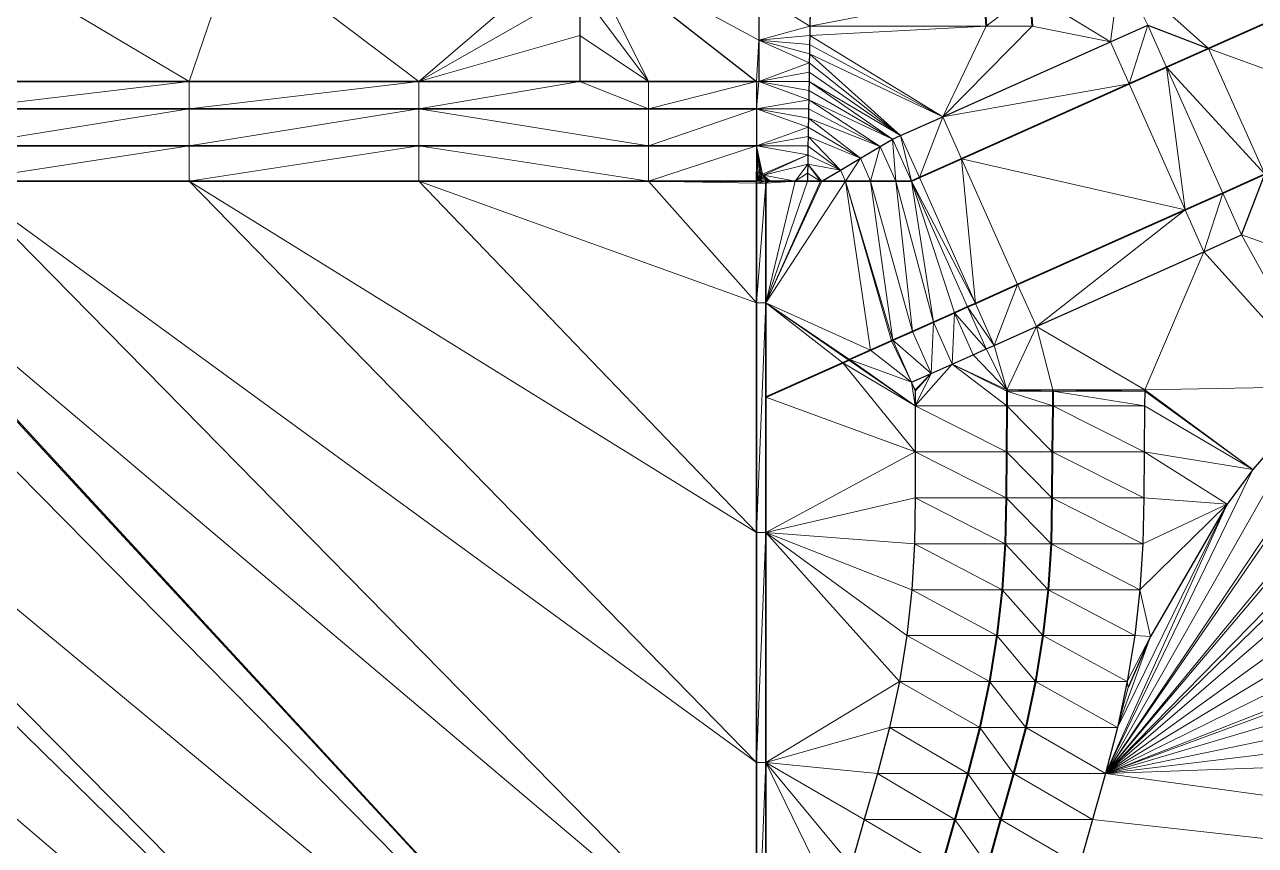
# Model space of a CAD drawing. Header units: metres. Extents: x 246428 to 246884, y 7418966 to 7419490.
# Drawn here: x 246748.03 to 246774.83, y 7419313.6 to 7419331.46 of the extents above; entities that cross this region are included whole.
import ezdxf

# ---------------------------------------------------------------- set-up
doc = ezdxf.new("R2010")
doc.units = ezdxf.units.M
doc.linetypes.add('blank name', pattern=[0])
doc.linetypes.add('HIDDEN', pattern=[9.525, 6.35, -3.175])
doc.layers.add('_12D_UNMAPPED', color=7, linetype='Continuous')
for name, color, linetype, lineweight in [('BATTER', 250, 'HIDDEN', 25), ('DRAINAGE_SWALE', 7, 'CHANNEL_DASHDOT_X4', 40), ('GRADELINES', 250, 'HIDDEN', 25), ('MISC_PATHS', 7, 'Continuous', 35)]:
    doc.layers.add(name, color=color, linetype=linetype, lineweight=lineweight)
for name, color, linetype, lineweight, true_color in [('KERB_BACK', 7, 'Continuous', 35, 0x5fd2ff), ('KERB_LINE', 7, 'Continuous', 18, 0xb9b9b9), ('KERB_TOP', 7, 'Continuous', 18, 0xb9b9b9)]:
    doc.layers.add(name, color=color, linetype=linetype, lineweight=lineweight, true_color=true_color)
doc.styles.get("Standard").update_dxf_attribs({"font": 'romans.shx', "width": 0.65})
doc.linetypes.add('CHANNEL_DASHDOT_X4', pattern='A,6,-1,1,-1,0.004,[">",Standard,S=4,R=0,X=0,Y=-1.7144],0.004,1,-1,6,-1,1,-1', length=20.008)

msp = doc.modelspace()

# ---------------------------------------------------------------- linework, layer by layer
at = {"layer": '_12D_UNMAPPED', "color": 3, "linetype": 'blank name', "lineweight": 0}
for points in [[(246751.617, 7419330.224, 35.64), (246746.617, 7419330.224, 35.64), (246746.557, 7419333.224, 35.67)], [(246752.637, 7419333.224, 35.67), (246751.617, 7419330.224, 35.64), (246746.557, 7419333.224, 35.67)], [(246751.617, 7419330.224, 35.64), (246752.637, 7419333.224, 35.67), (246756.617, 7419330.224, 35.64)], [(246756.617, 7419330.224, 35.64), (246752.637, 7419333.224, 35.67), (246760.122, 7419333.224, 35.67)], [(246756.617, 7419330.224, 35.64), (246760.122, 7419333.224, 35.67), (246760.122, 7419332.224, 35.66)], [(246761.617, 7419330.224, 35.64), (246760.122, 7419332.224, 35.66), (246760.122, 7419333.224, 35.67)], [(246764.017, 7419331.119, 35.626), (246760.122, 7419333.224, 35.67), (246764.017, 7419332.119, 35.61)], [(246763.965, 7419330.224, 35.64), (246761.617, 7419330.224, 35.64), (246760.122, 7419333.224, 35.67)], [(246763.965, 7419330.224, 35.64), (246760.122, 7419333.224, 35.67), (246764.017, 7419331.119, 35.626)], [(246771.669, 7419331.083, 35.316), (246769.917, 7419332.162, 34.655), (246771.885, 7419332.662, 35.165)], [(246772.486, 7419331.448, 35.325), (246771.669, 7419331.083, 35.316), (246771.885, 7419332.662, 35.165)], [(246772.486, 7419331.448, 35.325), (246772.486, 7419331.448, 35.325), (246771.885, 7419332.662, 35.165)], [(246776.643, 7419332.207, 35.374), (246773.807, 7419330.942, 35.344), (246771.885, 7419332.662, 35.165)], [(246773.807, 7419330.942, 35.344), (246772.486, 7419331.448, 35.325), (246771.885, 7419332.662, 35.165)], [(246756.617, 7419330.224, 35.64), (246760.122, 7419332.224, 35.66), (246760.122, 7419331.224, 35.65)], [(246760.122, 7419332.224, 35.66), (246761.617, 7419330.224, 35.64), (246760.122, 7419331.224, 35.65)], [(246765.14, 7419332.162, 35.579), (246765.128, 7419331.425, 35.579), (246764.017, 7419332.119, 35.61)], [(246764.017, 7419332.119, 35.61), (246765.128, 7419331.425, 35.579), (246764.017, 7419331.119, 35.626)], [(246765.128, 7419331.425, 35.579), (246765.14, 7419332.162, 35.579), (246768.917, 7419332.162, 34.635)], [(246765.128, 7419331.425, 35.579), (246768.917, 7419332.162, 34.635), (246768.964, 7419331.425, 34.62)], [(246768.964, 7419331.425, 34.62), (246768.917, 7419332.162, 34.635), (246769.917, 7419332.162, 34.655)], [(246768.964, 7419331.425, 34.62), (246769.917, 7419332.162, 34.655), (246769.964, 7419331.425, 34.64)], [(246769.917, 7419332.162, 34.655), (246771.669, 7419331.083, 35.316), (246769.964, 7419331.425, 34.64)], [(246777.865, 7419329.468, 35.404), (246773.807, 7419330.942, 35.344), (246776.643, 7419332.207, 35.374)], [(246776.643, 7419332.207, 35.374), (246773.807, 7419330.942, 35.344), (246773.807, 7419330.942, 35.344)], [(246756.617, 7419330.224, 35.64), (246760.122, 7419331.224, 35.65), (246760.122, 7419330.224, 35.64)], [(246760.122, 7419331.224, 35.65), (246761.617, 7419330.224, 35.64), (246760.122, 7419330.224, 35.64)], [(246764.017, 7419331.119, 35.626), (246765.128, 7419331.425, 35.579), (246765.125, 7419331.225, 35.552)], [(246764.017, 7419331.119, 35.626), (246765.125, 7419331.225, 35.552), (246765.122, 7419331.025, 35.525)], [(246765.125, 7419331.225, 35.552), (246768.02, 7419329.455, 35.278), (246765.122, 7419331.025, 35.525)], [(246768.964, 7419331.425, 34.62), (246768.02, 7419329.455, 35.278), (246765.125, 7419331.225, 35.552)], [(246765.128, 7419331.425, 35.579), (246768.964, 7419331.425, 34.62), (246765.125, 7419331.225, 35.552)], [(246768.02, 7419329.455, 35.278), (246768.964, 7419331.425, 34.62), (246769.964, 7419331.425, 34.64)], [(246771.669, 7419331.083, 35.316), (246768.02, 7419329.455, 35.278), (246769.964, 7419331.425, 34.64)], [(246772.077, 7419330.17, 35.326), (246771.669, 7419331.083, 35.316), (246772.486, 7419331.448, 35.325)], [(246772.894, 7419330.534, 35.335), (246772.077, 7419330.17, 35.326), (246772.486, 7419331.448, 35.325)], [(246772.894, 7419330.534, 35.335), (246772.486, 7419331.448, 35.325), (246772.486, 7419331.448, 35.325)], [(246772.894, 7419330.534, 35.335), (246772.894, 7419330.534, 35.335), (246772.486, 7419331.448, 35.325)], [(246772.894, 7419330.534, 35.335), (246772.486, 7419331.448, 35.325), (246773.807, 7419330.942, 35.344)], [(246763.965, 7419330.224, 35.64), (246764.017, 7419331.119, 35.626), (246764.017, 7419330.224, 35.64)], [(246764.017, 7419331.119, 35.626), (246765.122, 7419331.025, 35.525), (246765.119, 7419330.825, 35.498)], [(246764.017, 7419331.119, 35.626), (246765.119, 7419330.825, 35.498), (246765.115, 7419330.625, 35.471)], [(246764.017, 7419330.224, 35.64), (246764.017, 7419331.119, 35.626), (246765.115, 7419330.625, 35.471)], [(246765.122, 7419331.025, 35.525), (246768.02, 7419329.455, 35.278), (246765.119, 7419330.825, 35.498)], [(246771.669, 7419331.083, 35.316), (246772.077, 7419330.17, 35.326), (246768.02, 7419329.455, 35.278)], [(246765.119, 7419330.825, 35.498), (246767.103, 7419329.045, 35.23), (246765.115, 7419330.625, 35.471)], [(246768.02, 7419329.455, 35.278), (246767.103, 7419329.045, 35.23), (246765.119, 7419330.825, 35.498)], [(246775.03, 7419328.202, 35.374), (246772.894, 7419330.534, 35.335), (246773.807, 7419330.942, 35.344)], [(246773.807, 7419330.942, 35.344), (246772.894, 7419330.534, 35.335), (246773.807, 7419330.942, 35.344)], [(246775.03, 7419328.202, 35.374), (246773.807, 7419330.942, 35.344), (246773.807, 7419330.942, 35.344)], [(246775.03, 7419328.202, 35.374), (246775.03, 7419328.202, 35.374), (246773.807, 7419330.942, 35.344)], [(246777.865, 7419329.468, 35.404), (246775.03, 7419328.202, 35.374), (246773.807, 7419330.942, 35.344)], [(246773.807, 7419330.942, 35.344), (246773.807, 7419330.942, 35.344), (246773.807, 7419330.942, 35.344)], [(246764.017, 7419330.224, 35.64), (246765.115, 7419330.625, 35.471), (246765.112, 7419330.425, 35.444)], [(246764.017, 7419330.224, 35.64), (246765.112, 7419330.425, 35.444), (246765.109, 7419330.225, 35.417)], [(246765.112, 7419330.425, 35.444), (246767.103, 7419329.045, 35.23), (246765.109, 7419330.225, 35.417)], [(246765.115, 7419330.625, 35.471), (246767.103, 7419329.045, 35.23), (246765.112, 7419330.425, 35.444)], [(246773.299, 7419327.43, 35.356), (246772.077, 7419330.17, 35.326), (246772.894, 7419330.534, 35.335)], [(246774.116, 7419327.795, 35.365), (246774.116, 7419327.795, 35.365), (246772.894, 7419330.534, 35.335)], [(246774.116, 7419327.795, 35.365), (246772.894, 7419330.534, 35.335), (246772.894, 7419330.534, 35.335)], [(246774.116, 7419327.795, 35.365), (246773.299, 7419327.43, 35.356), (246772.894, 7419330.534, 35.335)], [(246775.03, 7419328.202, 35.374), (246774.116, 7419327.795, 35.365), (246772.894, 7419330.534, 35.335)], [(246751.617, 7419329.63, 35.637), (246746.617, 7419329.63, 35.637), (246751.617, 7419330.224, 35.64)], [(246746.617, 7419329.63, 35.637), (246746.617, 7419330.224, 35.64), (246751.617, 7419330.224, 35.64)], [(246751.617, 7419329.63, 35.637), (246751.617, 7419330.224, 35.64), (246756.617, 7419330.224, 35.64)], [(246756.617, 7419329.63, 35.637), (246751.617, 7419329.63, 35.637), (246756.617, 7419330.224, 35.64)], [(246756.617, 7419329.63, 35.637), (246756.617, 7419330.224, 35.64), (246760.122, 7419330.224, 35.64)], [(246761.617, 7419329.63, 35.637), (246756.617, 7419329.63, 35.637), (246760.122, 7419330.224, 35.64)], [(246761.617, 7419330.224, 35.64), (246761.617, 7419329.63, 35.637), (246760.122, 7419330.224, 35.64)], [(246763.965, 7419329.63, 35.637), (246761.617, 7419329.63, 35.637), (246763.965, 7419330.224, 35.64)], [(246761.617, 7419329.63, 35.637), (246761.617, 7419330.224, 35.64), (246763.965, 7419330.224, 35.64)], [(246763.965, 7419329.63, 35.637), (246763.965, 7419330.224, 35.64), (246764.017, 7419330.224, 35.64)], [(246763.965, 7419329.63, 35.637), (246764.017, 7419330.224, 35.64), (246765.102, 7419329.825, 35.363)], [(246764.017, 7419330.224, 35.64), (246765.109, 7419330.225, 35.417), (246765.106, 7419330.025, 35.39)], [(246764.017, 7419330.224, 35.64), (246765.106, 7419330.025, 35.39), (246765.102, 7419329.825, 35.363)], [(246765.109, 7419330.225, 35.417), (246766.93, 7419328.968, 35.221), (246765.106, 7419330.025, 35.39)], [(246767.103, 7419329.045, 35.23), (246766.93, 7419328.968, 35.221), (246765.109, 7419330.225, 35.417)], [(246772.077, 7419330.17, 35.326), (246768.428, 7419328.541, 35.288), (246768.02, 7419329.455, 35.278)], [(246773.299, 7419327.43, 35.356), (246768.428, 7419328.541, 35.288), (246772.077, 7419330.17, 35.326)], [(246765.106, 7419330.025, 35.39), (246766.93, 7419328.968, 35.221), (246765.102, 7419329.825, 35.363)], [(246766.93, 7419328.968, 35.221), (246766.93, 7419328.968, 35.221), (246765.106, 7419330.025, 35.39)], [(246751.617, 7419328.82, 34.987), (246746.617, 7419328.82, 34.955), (246751.617, 7419329.63, 35.637)], [(246746.617, 7419328.82, 34.955), (246746.617, 7419329.63, 35.637), (246751.617, 7419329.63, 35.637)], [(246751.617, 7419328.82, 34.987), (246751.617, 7419329.63, 35.637), (246756.617, 7419329.63, 35.637)], [(246756.617, 7419328.82, 35.019), (246751.617, 7419328.82, 34.987), (246756.617, 7419329.63, 35.637)], [(246761.617, 7419328.82, 35.051), (246756.617, 7419328.82, 35.019), (246756.617, 7419329.63, 35.637)], [(246761.617, 7419329.63, 35.637), (246761.617, 7419328.82, 35.051), (246756.617, 7419329.63, 35.637)], [(246763.965, 7419328.82, 35.065), (246761.617, 7419328.82, 35.051), (246763.965, 7419329.63, 35.637)], [(246761.617, 7419328.82, 35.051), (246761.617, 7419329.63, 35.637), (246763.965, 7419329.63, 35.637)], [(246763.965, 7419329.63, 35.637), (246765.102, 7419329.825, 35.363), (246765.099, 7419329.625, 35.336)], [(246763.965, 7419329.63, 35.637), (246765.099, 7419329.625, 35.336), (246765.096, 7419329.425, 35.309)], [(246763.965, 7419329.63, 35.637), (246765.096, 7419329.425, 35.309), (246765.093, 7419329.225, 35.282)], [(246763.965, 7419328.82, 35.065), (246763.965, 7419329.63, 35.637), (246765.093, 7419329.225, 35.282)], [(246765.099, 7419329.625, 35.336), (246766.661, 7419328.809, 35.207), (246765.096, 7419329.425, 35.309)], [(246765.102, 7419329.825, 35.363), (246766.661, 7419328.809, 35.207), (246765.099, 7419329.625, 35.336)], [(246766.93, 7419328.968, 35.221), (246766.661, 7419328.809, 35.207), (246765.102, 7419329.825, 35.363)], [(246765.096, 7419329.425, 35.309), (246766.228, 7419328.552, 35.184), (246765.093, 7419329.225, 35.282)], [(246766.661, 7419328.809, 35.207), (246766.228, 7419328.552, 35.184), (246765.096, 7419329.425, 35.309)], [(246767.511, 7419328.132, 35.24), (246767.103, 7419329.045, 35.23), (246768.02, 7419329.455, 35.278)], [(246768.428, 7419328.541, 35.288), (246767.511, 7419328.132, 35.24), (246768.02, 7419329.455, 35.278)], [(246794.707, 7419329.081, 35.585), (246771.563, 7419315.162, 34.978), (246791.405, 7419329.506, 35.517)], [(246791.405, 7419329.506, 35.517), (246771.563, 7419315.162, 34.978), (246788.078, 7419329.375, 35.449)], [(246788.078, 7419329.375, 35.449), (246771.563, 7419315.162, 34.978), (246785.727, 7419328.939, 35.4)], [(246763.965, 7419328.82, 35.065), (246765.093, 7419329.225, 35.282), (246765.09, 7419329.025, 35.255)], [(246765.093, 7419329.225, 35.282), (246766.228, 7419328.552, 35.184), (246765.09, 7419329.025, 35.255)], [(246797.892, 7419328.111, 35.653), (246771.563, 7419315.162, 34.978), (246794.707, 7419329.081, 35.585)], [(246751.617, 7419328.055, 34.978), (246746.617, 7419328.055, 34.943), (246751.617, 7419328.82, 34.987)], [(246746.617, 7419328.055, 34.943), (246746.617, 7419328.82, 34.955), (246751.617, 7419328.82, 34.987)], [(246756.617, 7419328.055, 35.013), (246751.617, 7419328.055, 34.978), (246756.617, 7419328.82, 35.019)], [(246751.617, 7419328.055, 34.978), (246751.617, 7419328.82, 34.987), (246756.617, 7419328.82, 35.019)], [(246761.617, 7419328.055, 35.049), (246756.617, 7419328.055, 35.013), (246756.617, 7419328.82, 35.019)], [(246761.617, 7419328.82, 35.051), (246761.617, 7419328.055, 35.049), (246756.617, 7419328.82, 35.019)], [(246763.965, 7419328.055, 35.065), (246761.617, 7419328.055, 35.049), (246763.965, 7419328.82, 35.065)], [(246763.965, 7419328.82, 35.065), (246761.617, 7419328.055, 35.049), (246761.617, 7419328.82, 35.051)], [(246763.965, 7419328.82, 35.065), (246765.09, 7419329.025, 35.255), (246765.086, 7419328.825, 35.228)], [(246763.965, 7419328.82, 35.065), (246765.086, 7419328.825, 35.228), (246765.083, 7419328.625, 35.201)], [(246764.035, 7419328.243, 35.065), (246764.002, 7419328.252, 35.065), (246763.965, 7419328.82, 35.065)], [(246764.095, 7419328.208, 35.065), (246763.965, 7419328.82, 35.065), (246765.083, 7419328.625, 35.201)], [(246764.095, 7419328.208, 35.065), (246764.067, 7419328.228, 35.065), (246763.965, 7419328.82, 35.065)], [(246764.067, 7419328.228, 35.065), (246764.035, 7419328.243, 35.065), (246763.965, 7419328.82, 35.065)], [(246764.002, 7419328.252, 35.065), (246763.967, 7419328.255, 35.065), (246763.965, 7419328.82, 35.065)], [(246763.967, 7419328.255, 35.065), (246763.965, 7419328.055, 35.065), (246763.965, 7419328.82, 35.065)], [(246765.086, 7419328.825, 35.228), (246765.796, 7419328.295, 35.161), (246765.083, 7419328.625, 35.201)], [(246765.09, 7419329.025, 35.255), (246765.796, 7419328.295, 35.161), (246765.086, 7419328.825, 35.228)], [(246766.228, 7419328.552, 35.184), (246765.796, 7419328.295, 35.161), (246765.09, 7419329.025, 35.255)], [(246766.45, 7419328.054, 35.189), (246766.228, 7419328.552, 35.184), (246766.661, 7419328.809, 35.207)], [(246766.998, 7419328.055, 35.215), (246766.45, 7419328.054, 35.189), (246766.661, 7419328.809, 35.207)], [(246766.998, 7419328.055, 35.215), (246766.661, 7419328.809, 35.207), (246766.93, 7419328.968, 35.221)], [(246767.338, 7419328.055, 35.231), (246766.93, 7419328.968, 35.221), (246767.103, 7419329.045, 35.23)], [(246767.338, 7419328.055, 35.231), (246766.93, 7419328.968, 35.221), (246766.93, 7419328.968, 35.221)], [(246767.338, 7419328.055, 35.231), (246766.998, 7419328.055, 35.215), (246766.93, 7419328.968, 35.221)], [(246767.511, 7419328.132, 35.24), (246767.338, 7419328.055, 35.231), (246767.103, 7419329.045, 35.23)], [(246785.727, 7419328.939, 35.4), (246771.563, 7419315.162, 34.978), (246784.82, 7419328.69, 35.375)], [(246764.12, 7419328.184, 35.065), (246764.095, 7419328.208, 35.065), (246765.083, 7419328.625, 35.201)], [(246764.12, 7419328.184, 35.065), (246765.083, 7419328.625, 35.201), (246765.08, 7419328.425, 35.174)], [(246765.083, 7419328.625, 35.201), (246765.796, 7419328.295, 35.161), (246765.08, 7419328.425, 35.174)], [(246765.903, 7419328.054, 35.163), (246765.796, 7419328.295, 35.161), (246766.228, 7419328.552, 35.184)], [(246766.45, 7419328.054, 35.189), (246765.903, 7419328.054, 35.163), (246766.228, 7419328.552, 35.184)], [(246768.733, 7419325.393, 35.27), (246767.511, 7419328.132, 35.24), (246768.428, 7419328.541, 35.288)], [(246769.65, 7419325.802, 35.318), (246768.733, 7419325.393, 35.27), (246768.428, 7419328.541, 35.288)], [(246773.299, 7419327.43, 35.356), (246769.65, 7419325.802, 35.318), (246768.428, 7419328.541, 35.288)], [(246771.563, 7419315.162, 34.978), (246782.182, 7419327.692, 35.3), (246784.82, 7419328.69, 35.375)], [(246764.809, 7419328.053, 35.111), (246764.12, 7419328.184, 35.065), (246765.08, 7419328.425, 35.174)], [(246764.809, 7419328.053, 35.111), (246765.08, 7419328.425, 35.174), (246765.077, 7419328.225, 35.147)], [(246765.08, 7419328.425, 35.174), (246765.356, 7419328.053, 35.137), (246765.077, 7419328.225, 35.147)], [(246765.796, 7419328.295, 35.161), (246765.389, 7419328.053, 35.139), (246765.08, 7419328.425, 35.174)], [(246765.389, 7419328.053, 35.139), (246765.389, 7419328.053, 35.139), (246765.08, 7419328.425, 35.174)], [(246765.389, 7419328.053, 35.139), (246765.356, 7419328.053, 35.137), (246765.08, 7419328.425, 35.174)], [(246765.903, 7419328.054, 35.163), (246765.389, 7419328.053, 35.139), (246765.796, 7419328.295, 35.161)], [(246763.967, 7419285.405, 34.764), (246721.802, 7419242.57, 34.163), (246721.617, 7419328.055, 34.766)], [(246725.356, 7419328.055, 34.792), (246763.967, 7419285.405, 34.764), (246721.617, 7419328.055, 34.766)], [(246725.356, 7419328.055, 34.792), (246763.967, 7419290.405, 34.799), (246763.967, 7419285.405, 34.764)], [(246763.967, 7419290.405, 34.799), (246725.356, 7419328.055, 34.792), (246726.617, 7419328.055, 34.801)], [(246763.967, 7419295.405, 34.835), (246763.967, 7419290.405, 34.799), (246726.617, 7419328.055, 34.801)], [(246763.967, 7419295.405, 34.835), (246726.617, 7419328.055, 34.801), (246731.394, 7419328.055, 34.835)], [(246731.617, 7419328.055, 34.837), (246763.967, 7419295.405, 34.835), (246731.394, 7419328.055, 34.835)], [(246763.967, 7419300.405, 34.87), (246763.967, 7419295.405, 34.835), (246731.617, 7419328.055, 34.837)], [(246763.967, 7419300.405, 34.87), (246731.617, 7419328.055, 34.837), (246735.737, 7419328.055, 34.866)], [(246763.967, 7419300.405, 34.87), (246735.737, 7419328.055, 34.866), (246736.617, 7419328.055, 34.872)], [(246735.737, 7419328.055, 34.866), (246763.967, 7419300.405, 34.87), (246735.737, 7419328.055, 34.866)], [(246763.967, 7419305.405, 34.905), (246763.967, 7419300.405, 34.87), (246736.617, 7419328.055, 34.872)], [(246741.617, 7419328.055, 34.907), (246763.967, 7419305.405, 34.905), (246736.617, 7419328.055, 34.872)], [(246763.967, 7419305.405, 34.905), (246741.617, 7419328.055, 34.907), (246743.025, 7419328.055, 34.917)], [(246763.967, 7419305.405, 34.905), (246743.025, 7419328.055, 34.917), (246743.025, 7419328.055, 34.917)], [(246763.967, 7419305.405, 34.905), (246743.025, 7419328.055, 34.917), (246743.075, 7419328.055, 34.918)], [(246763.967, 7419305.405, 34.905), (246743.075, 7419328.055, 34.918), (246743.075, 7419328.055, 34.918)], [(246763.967, 7419310.405, 34.941), (246763.967, 7419305.405, 34.905), (246743.075, 7419328.055, 34.918)], [(246763.967, 7419310.405, 34.941), (246743.075, 7419328.055, 34.918), (246746.617, 7419328.055, 34.943)], [(246763.967, 7419315.405, 34.976), (246763.967, 7419310.405, 34.941), (246746.617, 7419328.055, 34.943)], [(246763.967, 7419315.405, 34.976), (246746.617, 7419328.055, 34.943), (246751.617, 7419328.055, 34.978)], [(246756.617, 7419328.055, 35.013), (246763.967, 7419320.405, 35.011), (246751.617, 7419328.055, 34.978)], [(246763.967, 7419320.405, 35.011), (246763.967, 7419315.405, 34.976), (246751.617, 7419328.055, 34.978)], [(246763.967, 7419320.405, 35.011), (246756.617, 7419328.055, 35.013), (246763.967, 7419325.405, 35.047)], [(246763.967, 7419325.405, 35.047), (246756.617, 7419328.055, 35.013), (246761.617, 7419328.055, 35.049)], [(246763.967, 7419325.405, 35.047), (246761.617, 7419328.055, 35.049), (246763.967, 7419328.006, 35.065)], [(246761.617, 7419328.055, 35.049), (246763.965, 7419328.055, 35.065), (246763.967, 7419328.006, 35.065)], [(246763.965, 7419328.055, 35.065), (246763.965, 7419328.055, 35.065), (246763.967, 7419328.255, 35.065)], [(246763.967, 7419328.055, 35.065), (246763.965, 7419328.055, 35.065), (246763.967, 7419328.255, 35.065)], [(246763.965, 7419328.055, 35.065), (246763.965, 7419328.055, 35.065), (246763.967, 7419328.006, 35.065)], [(246763.965, 7419328.055, 35.065), (246763.967, 7419328.055, 35.065), (246763.967, 7419328.006, 35.065)], [(246763.965, 7419328.055, 35.065), (246763.967, 7419328.006, 35.065), (246763.967, 7419328.006, 35.065)], [(246763.967, 7419328.055, 35.065), (246763.967, 7419328.055, 35.065), (246763.967, 7419328.255, 35.065)], [(246763.967, 7419328.055, 35.065), (246763.967, 7419328.055, 35.065), (246763.967, 7419328.255, 35.065)], [(246763.967, 7419328.055, 35.065), (246763.967, 7419328.255, 35.065), (246764.002, 7419328.252, 35.065)], [(246763.967, 7419328.055, 35.065), (246764.002, 7419328.252, 35.065), (246764.035, 7419328.243, 35.065)], [(246763.967, 7419328.055, 35.065), (246764.035, 7419328.243, 35.065), (246764.067, 7419328.228, 35.065)], [(246763.967, 7419328.055, 35.065), (246764.067, 7419328.228, 35.065), (246764.095, 7419328.208, 35.065)], [(246763.967, 7419328.055, 35.065), (246764.095, 7419328.208, 35.065), (246764.12, 7419328.184, 35.065)], [(246763.967, 7419328.055, 35.065), (246764.12, 7419328.184, 35.065), (246764.14, 7419328.155, 35.065)], [(246763.967, 7419328.055, 35.065), (246764.14, 7419328.155, 35.065), (246764.155, 7419328.123, 35.065)], [(246763.967, 7419328.055, 35.065), (246764.155, 7419328.123, 35.065), (246764.164, 7419328.09, 35.065)], [(246763.967, 7419328.055, 35.065), (246764.164, 7419328.09, 35.065), (246764.167, 7419328.055, 35.065)], [(246763.967, 7419328.055, 35.065), (246763.967, 7419328.055, 35.065), (246763.967, 7419328.006, 35.065)], [(246763.967, 7419328.055, 35.065), (246763.967, 7419328.055, 35.065), (246763.967, 7419328.006, 35.065)], [(246763.967, 7419328.006, 35.065), (246763.967, 7419328.055, 35.065), (246764.167, 7419328.055, 35.065)], [(246763.967, 7419328.006, 35.065), (246764.167, 7419328.055, 35.065), (246764.167, 7419328.006, 35.065)], [(246763.967, 7419328.006, 35.065), (246764.167, 7419328.006, 35.065), (246764.167, 7419328.006, 35.065)], [(246764.167, 7419325.405, 35.047), (246763.967, 7419325.405, 35.047), (246764.167, 7419328.006, 35.065)], [(246763.967, 7419328.006, 35.065), (246763.967, 7419328.006, 35.065), (246764.167, 7419328.006, 35.065)], [(246763.967, 7419325.405, 35.047), (246763.967, 7419328.006, 35.065), (246764.167, 7419328.006, 35.065)], [(246764.14, 7419328.155, 35.065), (246764.12, 7419328.184, 35.065), (246764.261, 7419328.052, 35.085)], [(246764.261, 7419328.052, 35.085), (246764.12, 7419328.184, 35.065), (246764.809, 7419328.053, 35.111)], [(246764.155, 7419328.123, 35.065), (246764.14, 7419328.155, 35.065), (246764.261, 7419328.052, 35.085)], [(246764.164, 7419328.09, 35.065), (246764.155, 7419328.123, 35.065), (246764.238, 7419328.052, 35.084)], [(246764.238, 7419328.052, 35.084), (246764.155, 7419328.123, 35.065), (246764.261, 7419328.052, 35.085)], [(246764.167, 7419328.055, 35.065), (246764.164, 7419328.09, 35.065), (246764.238, 7419328.052, 35.084)], [(246764.167, 7419328.006, 35.065), (246764.167, 7419328.055, 35.065), (246764.238, 7419328.052, 35.084)], [(246766.45, 7419324.374, 35.151), (246764.167, 7419325.405, 35.047), (246765.903, 7419328.054, 35.163)], [(246764.167, 7419325.405, 35.047), (246765.389, 7419328.053, 35.139), (246765.903, 7419328.054, 35.163)], [(246764.167, 7419325.405, 35.047), (246765.356, 7419328.053, 35.137), (246765.389, 7419328.053, 35.139)], [(246764.167, 7419328.006, 35.065), (246764.261, 7419328.052, 35.085), (246764.809, 7419328.053, 35.111)], [(246764.167, 7419325.405, 35.047), (246764.167, 7419328.006, 35.065), (246764.809, 7419328.053, 35.111)], [(246764.167, 7419325.405, 35.047), (246764.809, 7419328.053, 35.111), (246765.074, 7419328.053, 35.124)], [(246764.167, 7419325.405, 35.047), (246765.389, 7419328.053, 35.139), (246765.389, 7419328.053, 35.139)], [(246765.356, 7419328.053, 35.137), (246764.167, 7419325.405, 35.047), (246765.074, 7419328.053, 35.124)], [(246764.167, 7419328.006, 35.065), (246764.238, 7419328.052, 35.084), (246764.261, 7419328.052, 35.085)], [(246764.167, 7419328.006, 35.065), (246764.167, 7419328.006, 35.065), (246764.238, 7419328.052, 35.084)], [(246764.809, 7419328.053, 35.111), (246765.077, 7419328.225, 35.147), (246765.074, 7419328.053, 35.124)], [(246765.077, 7419328.225, 35.147), (246765.356, 7419328.053, 35.137), (246765.074, 7419328.053, 35.124)], [(246766.907, 7419324.578, 35.175), (246766.45, 7419324.374, 35.151), (246765.903, 7419328.054, 35.163)], [(246766.934, 7419324.59, 35.177), (246766.907, 7419324.578, 35.175), (246765.903, 7419328.054, 35.163)], [(246766.934, 7419324.59, 35.177), (246765.903, 7419328.054, 35.163), (246766.45, 7419328.054, 35.189)], [(246767.363, 7419324.781, 35.199), (246766.45, 7419328.054, 35.189), (246766.998, 7419328.055, 35.215)], [(246766.934, 7419324.59, 35.177), (246766.934, 7419324.59, 35.177), (246766.45, 7419328.054, 35.189)], [(246767.363, 7419324.781, 35.199), (246766.934, 7419324.59, 35.177), (246766.45, 7419328.054, 35.189)], [(246767.82, 7419324.985, 35.223), (246767.363, 7419324.781, 35.199), (246766.998, 7419328.055, 35.215)], [(246767.82, 7419324.985, 35.223), (246766.998, 7419328.055, 35.215), (246767.338, 7419328.055, 35.231)], [(246767.338, 7419328.055, 35.231), (246767.338, 7419328.055, 35.231), (246767.511, 7419328.132, 35.24)], [(246768.733, 7419325.393, 35.27), (246767.338, 7419328.055, 35.231), (246767.511, 7419328.132, 35.24)], [(246768.561, 7419325.315, 35.261), (246768.56, 7419325.315, 35.261), (246767.338, 7419328.055, 35.231)], [(246768.277, 7419325.189, 35.247), (246767.82, 7419324.985, 35.223), (246767.338, 7419328.055, 35.231)], [(246768.56, 7419325.315, 35.261), (246768.277, 7419325.189, 35.247), (246767.338, 7419328.055, 35.231)], [(246768.733, 7419325.393, 35.27), (246768.561, 7419325.315, 35.261), (246767.338, 7419328.055, 35.231)], [(246767.82, 7419324.985, 35.223), (246767.338, 7419328.055, 35.231), (246767.338, 7419328.055, 35.231)], [(246771.563, 7419315.162, 34.978), (246797.892, 7419328.111, 35.653), (246800.871, 7419326.624, 35.72)], [(246774.524, 7419326.882, 35.355), (246774.116, 7419327.795, 35.365), (246775.03, 7419328.202, 35.374)], [(246774.116, 7419327.795, 35.365), (246775.03, 7419328.202, 35.374), (246775.03, 7419328.202, 35.374)], [(246778.5, 7419325.481, 35.2), (246774.524, 7419326.882, 35.355), (246775.03, 7419328.202, 35.374)], [(246773.299, 7419327.43, 35.356), (246774.116, 7419327.795, 35.365), (246773.707, 7419326.517, 35.346)], [(246773.707, 7419326.517, 35.346), (246774.116, 7419327.795, 35.365), (246774.524, 7419326.882, 35.355)], [(246774.524, 7419326.882, 35.355), (246774.116, 7419327.795, 35.365), (246774.524, 7419326.882, 35.355)], [(246774.116, 7419327.795, 35.365), (246774.116, 7419327.795, 35.365), (246774.524, 7419326.882, 35.355)], [(246782.182, 7419327.692, 35.3), (246771.563, 7419315.162, 34.978), (246781.721, 7419327.472, 35.288)], [(246771.563, 7419315.162, 34.978), (246778.869, 7419325.755, 35.211), (246781.721, 7419327.472, 35.288)], [(246773.299, 7419327.43, 35.356), (246770.058, 7419324.889, 35.308), (246769.65, 7419325.802, 35.318)], [(246770.058, 7419324.889, 35.308), (246773.299, 7419327.43, 35.356), (246773.707, 7419326.517, 35.346)], [(246776.343, 7419323.586, 35.145), (246773.707, 7419326.517, 35.346), (246774.524, 7419326.882, 35.355)], [(246776.343, 7419323.586, 35.145), (246774.524, 7419326.882, 35.355), (246774.524, 7419326.882, 35.355)], [(246778.5, 7419325.481, 35.2), (246776.343, 7419323.586, 35.145), (246774.524, 7419326.882, 35.355)], [(246772.417, 7419323.513, 35.02), (246770.058, 7419324.889, 35.308), (246773.707, 7419326.517, 35.346)], [(246801.546, 7419326.194, 35.737), (246771.563, 7419315.162, 34.978), (246800.871, 7419326.624, 35.72)], [(246776.343, 7419323.586, 35.145), (246772.417, 7419323.513, 35.02), (246773.707, 7419326.517, 35.346)], [(246803.56, 7419324.661, 35.754), (246771.563, 7419315.162, 34.978), (246801.546, 7419326.194, 35.737)], [(246768.733, 7419325.393, 35.27), (246769.65, 7419325.802, 35.318), (246769.141, 7419324.479, 35.26)], [(246769.65, 7419325.802, 35.318), (246770.058, 7419324.889, 35.308), (246769.141, 7419324.479, 35.26)], [(246778.869, 7419325.755, 35.211), (246771.563, 7419315.162, 34.978), (246778.5, 7419325.481, 35.2)], [(246764.167, 7419320.405, 35.011), (246763.967, 7419320.405, 35.011), (246764.167, 7419325.405, 35.047)], [(246763.967, 7419325.405, 35.047), (246764.167, 7419325.405, 35.047), (246763.967, 7419320.405, 35.011)], [(246764.167, 7419320.405, 35.011), (246764.167, 7419325.405, 35.047), (246764.167, 7419323.355, 35.032)], [(246764.167, 7419323.355, 35.032), (246764.167, 7419325.405, 35.047), (246765.842, 7419324.102, 35.12)], [(246765.842, 7419324.102, 35.12), (246764.167, 7419325.405, 35.047), (246765.842, 7419324.102, 35.12)], [(246765.842, 7419324.102, 35.12), (246764.167, 7419325.405, 35.047), (246765.974, 7419324.161, 35.127)], [(246765.974, 7419324.161, 35.127), (246764.167, 7419325.405, 35.047), (246765.974, 7419324.161, 35.127)], [(246765.974, 7419324.161, 35.127), (246764.167, 7419325.405, 35.047), (246765.994, 7419324.17, 35.128)], [(246765.994, 7419324.17, 35.128), (246764.167, 7419325.405, 35.047), (246766.45, 7419324.374, 35.151)], [(246768.561, 7419325.315, 35.261), (246768.733, 7419325.393, 35.27), (246769.141, 7419324.479, 35.26)], [(246778.5, 7419325.481, 35.2), (246771.563, 7419315.162, 34.978), (246776.343, 7419323.586, 35.145)], [(246767.82, 7419324.985, 35.223), (246768.277, 7419325.189, 35.247), (246768.228, 7419324.072, 35.213)], [(246768.228, 7419324.072, 35.213), (246768.277, 7419325.189, 35.247), (246768.684, 7419324.276, 35.237)], [(246768.277, 7419325.189, 35.247), (246768.56, 7419325.315, 35.261), (246768.968, 7419324.402, 35.251)], [(246768.684, 7419324.276, 35.237), (246768.277, 7419325.189, 35.247), (246768.968, 7419324.402, 35.251)], [(246768.56, 7419325.315, 35.261), (246768.561, 7419325.315, 35.261), (246768.968, 7419324.402, 35.251)], [(246768.968, 7419324.402, 35.251), (246768.561, 7419325.315, 35.261), (246768.968, 7419324.402, 35.251)], [(246768.968, 7419324.402, 35.251), (246768.561, 7419325.315, 35.261), (246769.141, 7419324.479, 35.26)], [(246766.934, 7419324.59, 35.177), (246767.363, 7419324.781, 35.199), (246767.771, 7419323.868, 35.189)], [(246767.363, 7419324.781, 35.199), (246767.82, 7419324.985, 35.223), (246767.771, 7419323.868, 35.189)], [(246767.771, 7419323.868, 35.189), (246767.82, 7419324.985, 35.223), (246768.228, 7419324.072, 35.213)], [(246769.141, 7419324.479, 35.26), (246770.058, 7419324.889, 35.308), (246769.417, 7419323.513, 34.5)], [(246769.417, 7419323.513, 34.5), (246770.058, 7419324.889, 35.308), (246770.417, 7419323.513, 34.52)], [(246770.417, 7419323.513, 34.52), (246770.058, 7419324.889, 35.308), (246772.417, 7419323.513, 35.02)], [(246766.45, 7419324.374, 35.151), (246766.907, 7419324.578, 35.175), (246767.342, 7419323.677, 35.167)], [(246766.907, 7419324.578, 35.175), (246766.934, 7419324.59, 35.177), (246767.342, 7419323.677, 35.167)], [(246767.342, 7419323.677, 35.167), (246766.934, 7419324.59, 35.177), (246767.771, 7419323.868, 35.189)], [(246766.934, 7419324.59, 35.177), (246766.934, 7419324.59, 35.177), (246767.342, 7419323.677, 35.167)], [(246805.884, 7419322.276, 35.777), (246771.563, 7419315.162, 34.978), (246803.56, 7419324.661, 35.754)], [(246765.994, 7419324.17, 35.128), (246766.45, 7419324.374, 35.151), (246767.342, 7419323.677, 35.167)], [(246768.228, 7419324.072, 35.213), (246768.684, 7419324.276, 35.237), (246769.417, 7419323.513, 34.5)], [(246768.684, 7419324.276, 35.237), (246768.968, 7419324.402, 35.251), (246769.417, 7419323.513, 34.5)], [(246768.968, 7419324.402, 35.251), (246769.141, 7419324.479, 35.26), (246769.417, 7419323.513, 34.5)], [(246768.968, 7419324.402, 35.251), (246768.968, 7419324.402, 35.251), (246769.417, 7419323.513, 34.5)], [(246764.167, 7419323.355, 35.032), (246765.842, 7419324.102, 35.12), (246767.417, 7419322.162, 34.991)], [(246765.842, 7419324.102, 35.12), (246765.974, 7419324.161, 35.127), (246767.417, 7419323.162, 34.998)], [(246765.842, 7419324.102, 35.12), (246767.417, 7419323.162, 34.998), (246767.417, 7419322.162, 34.991)], [(246765.842, 7419324.102, 35.12), (246765.842, 7419324.102, 35.12), (246767.417, 7419323.162, 34.998)], [(246765.974, 7419324.161, 35.127), (246765.994, 7419324.17, 35.128), (246767.417, 7419323.162, 34.998)], [(246765.974, 7419324.161, 35.127), (246765.974, 7419324.161, 35.127), (246767.417, 7419323.162, 34.998)], [(246765.994, 7419324.17, 35.128), (246767.342, 7419323.677, 35.167), (246767.417, 7419323.162, 34.998)], [(246767.417, 7419323.162, 34.998), (246768.228, 7419324.072, 35.213), (246769.414, 7419323.162, 34.499)], [(246767.771, 7419323.868, 35.189), (246768.228, 7419324.072, 35.213), (246767.417, 7419323.162, 34.998)], [(246768.228, 7419324.072, 35.213), (246769.417, 7419323.513, 34.5), (246769.417, 7419323.484, 34.5)], [(246768.228, 7419324.072, 35.213), (246769.417, 7419323.484, 34.5), (246769.414, 7419323.162, 34.499)], [(246767.342, 7419323.677, 35.167), (246767.771, 7419323.868, 35.189), (246767.417, 7419323.513, 35)], [(246767.417, 7419323.484, 35), (246767.771, 7419323.868, 35.189), (246767.417, 7419323.162, 34.998)], [(246767.417, 7419323.513, 35), (246767.771, 7419323.868, 35.189), (246767.417, 7419323.484, 35)], [(246767.342, 7419323.677, 35.167), (246767.417, 7419323.513, 35), (246767.417, 7419323.484, 35)], [(246767.342, 7419323.677, 35.167), (246767.417, 7419323.484, 35), (246767.417, 7419323.162, 34.998)], [(246769.414, 7419323.162, 34.499), (246769.417, 7419323.484, 34.5), (246770.414, 7419323.162, 34.519)], [(246769.417, 7419323.484, 34.5), (246769.417, 7419323.513, 34.5), (246770.417, 7419323.484, 34.52)], [(246769.417, 7419323.513, 34.5), (246770.417, 7419323.513, 34.52), (246770.417, 7419323.484, 34.52)], [(246769.417, 7419323.484, 34.5), (246770.417, 7419323.484, 34.52), (246770.414, 7419323.162, 34.519)], [(246770.414, 7419323.162, 34.519), (246770.417, 7419323.484, 34.52), (246772.414, 7419323.162, 35.019)], [(246770.417, 7419323.484, 34.52), (246770.417, 7419323.513, 34.52), (246772.417, 7419323.484, 35.02)], [(246770.417, 7419323.513, 34.52), (246772.417, 7419323.513, 35.02), (246772.417, 7419323.484, 35.02)], [(246770.417, 7419323.484, 34.52), (246772.417, 7419323.484, 35.02), (246772.414, 7419323.162, 35.019)], [(246776.343, 7419323.586, 35.145), (246771.563, 7419315.162, 34.978), (246774.77, 7419321.781, 35.1)], [(246772.414, 7419323.162, 35.019), (246772.417, 7419323.484, 35.02), (246774.77, 7419321.781, 35.1)], [(246772.417, 7419323.513, 35.02), (246776.343, 7419323.586, 35.145), (246774.77, 7419321.781, 35.1)], [(246772.417, 7419323.484, 35.02), (246772.417, 7419323.513, 35.02), (246774.77, 7419321.781, 35.1)], [(246764.167, 7419320.405, 35.011), (246764.167, 7419323.355, 35.032), (246767.417, 7419322.162, 34.991)], [(246767.417, 7419322.162, 34.991), (246767.417, 7419323.162, 34.998), (246769.406, 7419322.162, 34.494)], [(246767.417, 7419323.162, 34.998), (246769.414, 7419323.162, 34.499), (246769.406, 7419322.162, 34.494)], [(246769.406, 7419322.162, 34.494), (246769.414, 7419323.162, 34.499), (246770.406, 7419322.162, 34.514)], [(246769.414, 7419323.162, 34.499), (246770.414, 7419323.162, 34.519), (246770.406, 7419322.162, 34.514)], [(246770.406, 7419322.162, 34.514), (246770.414, 7419323.162, 34.519), (246772.406, 7419322.162, 35.014)], [(246770.414, 7419323.162, 34.519), (246772.414, 7419323.162, 35.019), (246772.406, 7419322.162, 35.014)], [(246772.406, 7419322.162, 35.014), (246772.414, 7419323.162, 35.019), (246774.77, 7419321.781, 35.1)], [(246764.167, 7419320.405, 35.011), (246767.417, 7419322.162, 34.991), (246767.417, 7419321.162, 34.984)], [(246767.417, 7419322.162, 34.991), (246769.406, 7419322.162, 34.494), (246769.398, 7419321.162, 34.489)], [(246767.417, 7419321.162, 34.984), (246767.417, 7419322.162, 34.991), (246769.398, 7419321.162, 34.489)], [(246769.398, 7419321.162, 34.489), (246769.406, 7419322.162, 34.494), (246770.398, 7419321.162, 34.509)], [(246769.406, 7419322.162, 34.494), (246770.406, 7419322.162, 34.514), (246770.398, 7419321.162, 34.509)], [(246770.398, 7419321.162, 34.509), (246770.406, 7419322.162, 34.514), (246772.398, 7419321.162, 35.009)], [(246770.406, 7419322.162, 34.514), (246772.406, 7419322.162, 35.014), (246772.398, 7419321.162, 35.009)], [(246807.778, 7419319.538, 35.8), (246771.563, 7419315.162, 34.978), (246805.884, 7419322.276, 35.777)], [(246772.398, 7419321.162, 35.009), (246772.406, 7419322.162, 35.014), (246774.215, 7419321.026, 35.079)], [(246772.406, 7419322.162, 35.014), (246774.77, 7419321.781, 35.1), (246774.215, 7419321.026, 35.079)], [(246774.77, 7419321.781, 35.1), (246771.563, 7419315.162, 34.978), (246774.215, 7419321.026, 35.079)], [(246764.167, 7419320.405, 35.011), (246767.417, 7419321.162, 34.984), (246767.406, 7419320.162, 34.977)], [(246767.406, 7419320.162, 34.977), (246767.417, 7419321.162, 34.984), (246769.379, 7419320.162, 34.484)], [(246767.417, 7419321.162, 34.984), (246769.398, 7419321.162, 34.489), (246769.379, 7419320.162, 34.484)], [(246769.379, 7419320.162, 34.484), (246769.398, 7419321.162, 34.489), (246770.379, 7419320.162, 34.504)], [(246769.398, 7419321.162, 34.489), (246770.398, 7419321.162, 34.509), (246770.379, 7419320.162, 34.504)], [(246770.379, 7419320.162, 34.504), (246770.398, 7419321.162, 34.509), (246772.379, 7419320.162, 35.004)], [(246770.398, 7419321.162, 34.509), (246772.398, 7419321.162, 35.009), (246772.379, 7419320.162, 35.004)], [(246772.379, 7419320.162, 35.004), (246772.398, 7419321.162, 35.009), (246774.215, 7419321.026, 35.079)], [(246771.563, 7419315.162, 34.978), (246771.826, 7419316.162, 34.983), (246774.215, 7419321.026, 35.079)], [(246774.215, 7419321.026, 35.079), (246771.826, 7419316.162, 34.983), (246772.542, 7419318.147, 35.006)], [(246772.314, 7419319.162, 34.999), (246774.215, 7419321.026, 35.079), (246772.542, 7419318.147, 35.006)], [(246772.314, 7419319.162, 34.999), (246772.379, 7419320.162, 35.004), (246774.215, 7419321.026, 35.079)], [(246763.967, 7419315.405, 34.976), (246763.967, 7419320.405, 35.011), (246764.167, 7419320.405, 35.011)], [(246763.967, 7419315.405, 34.976), (246764.167, 7419320.405, 35.011), (246764.167, 7419315.405, 34.976)], [(246764.167, 7419320.405, 35.011), (246767.406, 7419320.162, 34.977), (246767.347, 7419319.162, 34.97)], [(246764.167, 7419320.405, 35.011), (246767.238, 7419318.162, 34.964), (246767.078, 7419317.162, 34.959)], [(246764.167, 7419320.405, 35.011), (246767.347, 7419319.162, 34.97), (246767.238, 7419318.162, 34.964)], [(246764.167, 7419315.405, 34.976), (246764.167, 7419320.405, 35.011), (246767.078, 7419317.162, 34.959)], [(246767.347, 7419319.162, 34.97), (246767.406, 7419320.162, 34.977), (246769.314, 7419319.162, 34.479)], [(246767.406, 7419320.162, 34.977), (246769.379, 7419320.162, 34.484), (246769.314, 7419319.162, 34.479)], [(246769.314, 7419319.162, 34.479), (246769.379, 7419320.162, 34.484), (246770.314, 7419319.162, 34.499)], [(246769.379, 7419320.162, 34.484), (246770.379, 7419320.162, 34.504), (246770.314, 7419319.162, 34.499)], [(246770.314, 7419319.162, 34.499), (246770.379, 7419320.162, 34.504), (246772.314, 7419319.162, 34.999)], [(246770.379, 7419320.162, 34.504), (246772.379, 7419320.162, 35.004), (246772.314, 7419319.162, 34.999)], [(246809.189, 7419316.522, 35.823), (246771.563, 7419315.162, 34.978), (246807.778, 7419319.538, 35.8)], [(246767.238, 7419318.162, 34.964), (246767.347, 7419319.162, 34.97), (246769.201, 7419318.162, 34.474)], [(246767.347, 7419319.162, 34.97), (246769.314, 7419319.162, 34.479), (246769.201, 7419318.162, 34.474)], [(246769.201, 7419318.162, 34.474), (246769.314, 7419319.162, 34.479), (246770.201, 7419318.162, 34.494)], [(246769.314, 7419319.162, 34.479), (246770.314, 7419319.162, 34.499), (246770.201, 7419318.162, 34.494)], [(246770.201, 7419318.162, 34.494), (246770.314, 7419319.162, 34.499), (246772.201, 7419318.162, 34.994)], [(246770.314, 7419319.162, 34.499), (246772.314, 7419319.162, 34.999), (246772.201, 7419318.162, 34.994)], [(246772.201, 7419318.162, 34.994), (246772.314, 7419319.162, 34.999), (246772.542, 7419318.147, 35.006)], [(246767.078, 7419317.162, 34.959), (246767.238, 7419318.162, 34.964), (246769.039, 7419317.162, 34.468)], [(246767.238, 7419318.162, 34.964), (246769.201, 7419318.162, 34.474), (246769.039, 7419317.162, 34.468)], [(246769.039, 7419317.162, 34.468), (246769.201, 7419318.162, 34.474), (246770.039, 7419317.162, 34.488)], [(246769.201, 7419318.162, 34.474), (246770.201, 7419318.162, 34.494), (246770.039, 7419317.162, 34.488)], [(246770.039, 7419317.162, 34.488), (246770.201, 7419318.162, 34.494), (246772.039, 7419317.162, 34.988)], [(246770.201, 7419318.162, 34.494), (246772.201, 7419318.162, 34.994), (246772.039, 7419317.162, 34.988)], [(246772.542, 7419318.147, 35.006), (246771.826, 7419316.162, 34.983), (246772.057, 7419317.036, 34.98)], [(246772.039, 7419317.162, 34.988), (246772.201, 7419318.162, 34.994), (246772.542, 7419318.147, 35.006)], [(246772.039, 7419317.162, 34.988), (246772.542, 7419318.147, 35.006), (246772.057, 7419317.036, 34.98)], [(246764.167, 7419315.405, 34.976), (246767.078, 7419317.162, 34.959), (246766.864, 7419316.162, 34.954)], [(246766.864, 7419316.162, 34.954), (246767.078, 7419317.162, 34.959), (246768.826, 7419316.162, 34.463)], [(246767.078, 7419317.162, 34.959), (246769.039, 7419317.162, 34.468), (246768.826, 7419316.162, 34.463)], [(246768.826, 7419316.162, 34.463), (246769.039, 7419317.162, 34.468), (246769.826, 7419316.162, 34.483)], [(246769.826, 7419316.162, 34.483), (246769.039, 7419317.162, 34.468), (246770.039, 7419317.162, 34.488)], [(246769.826, 7419316.162, 34.483), (246770.039, 7419317.162, 34.488), (246771.826, 7419316.162, 34.983)], [(246771.826, 7419316.162, 34.983), (246770.039, 7419317.162, 34.488), (246772.039, 7419317.162, 34.988)], [(246771.826, 7419316.162, 34.983), (246772.039, 7419317.162, 34.988), (246772.057, 7419317.036, 34.98)], [(246810.425, 7419309.821, 35.802), (246771.563, 7419315.162, 34.978), (246809.189, 7419316.522, 35.823)], [(246764.167, 7419315.405, 34.976), (246766.864, 7419316.162, 34.954), (246766.597, 7419315.162, 34.949)], [(246766.597, 7419315.162, 34.949), (246766.864, 7419316.162, 34.954), (246768.563, 7419315.162, 34.458)], [(246766.864, 7419316.162, 34.954), (246768.826, 7419316.162, 34.463), (246768.563, 7419315.162, 34.458)], [(246768.563, 7419315.162, 34.458), (246768.826, 7419316.162, 34.463), (246769.563, 7419315.162, 34.478)], [(246768.826, 7419316.162, 34.463), (246769.826, 7419316.162, 34.483), (246769.563, 7419315.162, 34.478)], [(246769.563, 7419315.162, 34.478), (246769.826, 7419316.162, 34.483), (246771.563, 7419315.162, 34.978)], [(246769.826, 7419316.162, 34.483), (246771.826, 7419316.162, 34.983), (246771.563, 7419315.162, 34.978)], [(246764.167, 7419310.405, 34.941), (246763.967, 7419310.405, 34.941), (246764.167, 7419315.405, 34.976)], [(246763.967, 7419310.405, 34.941), (246763.967, 7419315.405, 34.976), (246764.167, 7419315.405, 34.976)], [(246764.167, 7419315.405, 34.976), (246766.312, 7419314.162, 34.945), (246766.026, 7419313.162, 34.941)], [(246765.753, 7419312.162, 34.937), (246764.167, 7419315.405, 34.976), (246766.026, 7419313.162, 34.941)], [(246764.167, 7419315.405, 34.976), (246766.597, 7419315.162, 34.949), (246766.312, 7419314.162, 34.945)], [(246764.167, 7419310.405, 34.941), (246764.167, 7419315.405, 34.976), (246765.753, 7419312.162, 34.937)], [(246766.312, 7419314.162, 34.945), (246766.597, 7419315.162, 34.949), (246768.281, 7419314.162, 34.453)], [(246766.597, 7419315.162, 34.949), (246768.563, 7419315.162, 34.458), (246768.281, 7419314.162, 34.453)], [(246768.281, 7419314.162, 34.453), (246768.563, 7419315.162, 34.458), (246769.281, 7419314.162, 34.473)], [(246768.563, 7419315.162, 34.458), (246769.563, 7419315.162, 34.478), (246769.281, 7419314.162, 34.473)], [(246769.281, 7419314.162, 34.473), (246769.563, 7419315.162, 34.478), (246771.281, 7419314.162, 34.973)], [(246769.563, 7419315.162, 34.478), (246771.563, 7419315.162, 34.978), (246771.281, 7419314.162, 34.973)], [(246771.281, 7419314.162, 34.973), (246771.563, 7419315.162, 34.978), (246810.425, 7419309.821, 35.802)], [(246766.026, 7419313.162, 34.941), (246766.312, 7419314.162, 34.945), (246767.999, 7419313.162, 34.448)], [(246766.312, 7419314.162, 34.945), (246768.281, 7419314.162, 34.453), (246767.999, 7419313.162, 34.448)], [(246767.999, 7419313.162, 34.448), (246768.281, 7419314.162, 34.453), (246768.999, 7419313.162, 34.468)], [(246768.281, 7419314.162, 34.453), (246769.281, 7419314.162, 34.473), (246768.999, 7419313.162, 34.468)], [(246768.999, 7419313.162, 34.468), (246769.281, 7419314.162, 34.473), (246770.999, 7419313.162, 34.968)], [(246769.281, 7419314.162, 34.473), (246771.281, 7419314.162, 34.973), (246770.999, 7419313.162, 34.968)], [(246770.999, 7419313.162, 34.968), (246771.281, 7419314.162, 34.973), (246810.425, 7419309.821, 35.802)]]:
    msp.add_3dface(points, dxfattribs=at)
at = {"layer": 'BATTER'}
for points in [[(246765.459, 7419348.855, 35.576), (246765.389, 7419347.144, 35.576), (246765.363, 7419346.029, 35.577), (246765.3, 7419342.162, 35.577), (246765.22, 7419337.162, 35.578), (246765.148, 7419332.662, 35.579), (246765.148, 7419332.662, 35.579), (246765.14, 7419332.162, 35.579), (246765.128, 7419331.425, 35.579)], [(246765.389, 7419328.053, 35.139), (246765.796, 7419328.295, 35.161), (246766.228, 7419328.552, 35.184), (246766.661, 7419328.809, 35.207), (246766.93, 7419328.968, 35.221), (246766.93, 7419328.968, 35.221), (246767.103, 7419329.045, 35.23), (246768.02, 7419329.455, 35.278), (246771.669, 7419331.083, 35.316), (246772.486, 7419331.448, 35.325), (246772.486, 7419331.448, 35.325), (246773.807, 7419330.942, 35.344)], [(246767.342, 7419323.677, 35.167), (246767.771, 7419323.868, 35.189), (246768.228, 7419324.072, 35.213), (246768.684, 7419324.276, 35.237), (246768.968, 7419324.402, 35.251), (246768.968, 7419324.402, 35.251), (246769.141, 7419324.479, 35.26), (246770.058, 7419324.889, 35.308), (246773.707, 7419326.517, 35.346), (246774.524, 7419326.882, 35.355), (246774.524, 7419326.882, 35.355), (246775.03, 7419328.202, 35.374)], [(246767.417, 7419323.513, 35), (246767.417, 7419323.484, 35), (246767.417, 7419323.162, 34.998), (246767.417, 7419322.162, 34.991), (246767.417, 7419321.162, 34.984), (246767.406, 7419320.162, 34.977), (246767.347, 7419319.162, 34.97), (246767.238, 7419318.162, 34.964), (246767.078, 7419317.162, 34.959), (246766.864, 7419316.162, 34.954), (246766.597, 7419315.162, 34.949), (246766.312, 7419314.162, 34.945), (246766.026, 7419313.162, 34.941)], [(246772.417, 7419323.513, 35.02), (246772.417, 7419323.484, 35.02), (246772.414, 7419323.162, 35.019), (246772.406, 7419322.162, 35.014), (246772.398, 7419321.162, 35.009), (246772.379, 7419320.162, 35.004), (246772.314, 7419319.162, 34.999), (246772.201, 7419318.162, 34.994), (246772.039, 7419317.162, 34.988), (246771.826, 7419316.162, 34.983), (246771.563, 7419315.162, 34.978), (246771.281, 7419314.162, 34.973), (246770.999, 7419313.162, 34.968)]]:
    msp.add_polyline3d(points, dxfattribs=at)
at = {"layer": 'DRAINAGE_SWALE'}
for points in [[(246767.911, 7419348.767, 34.963), (246767.974, 7419347.107, 34.93), (246768.034, 7419346.029, 34.909), (246768.28, 7419342.162, 34.832), (246768.599, 7419337.162, 34.733), (246768.885, 7419332.662, 34.645), (246768.885, 7419332.662, 34.645), (246768.917, 7419332.162, 34.635), (246768.964, 7419331.425, 34.62)], [(246768.911, 7419348.731, 34.983), (246768.974, 7419347.093, 34.95), (246769.034, 7419346.029, 34.929), (246769.28, 7419342.162, 34.852), (246769.599, 7419337.162, 34.753), (246769.885, 7419332.662, 34.665), (246769.885, 7419332.662, 34.665), (246769.917, 7419332.162, 34.655), (246769.964, 7419331.425, 34.64)], [(246769.417, 7419323.513, 34.5), (246769.417, 7419323.484, 34.5), (246769.414, 7419323.162, 34.499), (246769.406, 7419322.162, 34.494), (246769.398, 7419321.162, 34.489), (246769.379, 7419320.162, 34.484), (246769.314, 7419319.162, 34.479), (246769.201, 7419318.162, 34.474), (246769.039, 7419317.162, 34.468), (246768.826, 7419316.162, 34.463), (246768.563, 7419315.162, 34.458), (246768.281, 7419314.162, 34.453), (246767.999, 7419313.162, 34.448)], [(246770.417, 7419323.513, 34.52), (246770.417, 7419323.484, 34.52), (246770.414, 7419323.162, 34.519), (246770.406, 7419322.162, 34.514), (246770.398, 7419321.162, 34.509), (246770.379, 7419320.162, 34.504), (246770.314, 7419319.162, 34.499), (246770.201, 7419318.162, 34.494), (246770.039, 7419317.162, 34.488), (246769.826, 7419316.162, 34.483), (246769.563, 7419315.162, 34.478), (246769.281, 7419314.162, 34.473), (246768.999, 7419313.162, 34.468)]]:
    msp.add_polyline3d(points, dxfattribs=at)
at = {"layer": 'GRADELINES'}
for points in [[(246760.122, 7419333.224, 35.67), (246760.122, 7419332.224, 35.66), (246760.122, 7419331.224, 35.65), (246760.122, 7419330.224, 35.64)], [(246760.122, 7419333.224, 35.67), (246761.122, 7419333.224, 35.65), (246762.122, 7419333.224, 35.63), (246763.122, 7419333.224, 35.61), (246764.017, 7419333.224, 35.592), (246764.017, 7419333.224, 35.592), (246764.017, 7419333.224, 35.592), (246764.017, 7419333.119, 35.594), (246764.017, 7419332.119, 35.61), (246764.017, 7419331.119, 35.626), (246764.017, 7419330.224, 35.64)], [(246760.122, 7419333.224, 35.67), (246763.965, 7419330.224, 35.64)], [(246765.128, 7419331.425, 35.579), (246765.125, 7419331.225, 35.552), (246765.122, 7419331.025, 35.525), (246765.119, 7419330.825, 35.498), (246765.115, 7419330.625, 35.471), (246765.112, 7419330.425, 35.444), (246765.109, 7419330.225, 35.417), (246765.106, 7419330.025, 35.39), (246765.102, 7419329.825, 35.363), (246765.099, 7419329.625, 35.336), (246765.096, 7419329.425, 35.309), (246765.093, 7419329.225, 35.282), (246765.09, 7419329.025, 35.255), (246765.086, 7419328.825, 35.228), (246765.083, 7419328.625, 35.201), (246765.08, 7419328.425, 35.174), (246765.077, 7419328.225, 35.147), (246765.074, 7419328.053, 35.124)], [(246763.965, 7419330.224, 35.64), (246763.965, 7419329.63, 35.637), (246763.965, 7419328.82, 35.065), (246763.965, 7419328.055, 35.065)], [(246791.405, 7419329.506, 35.517), (246788.078, 7419329.375, 35.449), (246785.727, 7419328.939, 35.4), (246785.727, 7419328.939, 35.4), (246784.82, 7419328.69, 35.375), (246782.182, 7419327.692, 35.3), (246782.182, 7419327.692, 35.3), (246781.721, 7419327.472, 35.288), (246778.869, 7419325.755, 35.211), (246778.5, 7419325.481, 35.2), (246778.5, 7419325.481, 35.2), (246776.343, 7419323.586, 35.145), (246774.77, 7419321.781, 35.1), (246774.77, 7419321.781, 35.1), (246774.215, 7419321.026, 35.079), (246772.542, 7419318.147, 35.006), (246772.057, 7419317.036, 34.98)]]:
    msp.add_polyline3d(points, dxfattribs=at)
at = {"layer": 'KERB_BACK'}
msp.add_polyline3d([(246746.617, 7419328.055, 34.943), (246751.617, 7419328.055, 34.978), (246756.617, 7419328.055, 35.013), (246761.617, 7419328.055, 35.049), (246763.965, 7419328.055, 35.065), (246763.965, 7419328.055, 35.065), (246763.967, 7419328.055, 35.065), (246763.967, 7419328.055, 35.065), (246763.967, 7419328.255, 35.065), (246764.002, 7419328.252, 35.065), (246764.035, 7419328.243, 35.065), (246764.067, 7419328.228, 35.065), (246764.095, 7419328.208, 35.065), (246764.12, 7419328.184, 35.065), (246764.14, 7419328.155, 35.065), (246764.155, 7419328.123, 35.065), (246764.164, 7419328.09, 35.065), (246764.167, 7419328.055, 35.065), (246764.167, 7419328.006, 35.065), (246764.167, 7419328.006, 35.065), (246764.167, 7419325.405, 35.047), (246764.167, 7419320.405, 35.011), (246764.167, 7419315.405, 34.976), (246764.167, 7419310.405, 34.941)], dxfattribs=at)
at = {"layer": 'KERB_LINE'}
msp.add_polyline3d([(246746.617, 7419328.055, 34.943), (246751.617, 7419328.055, 34.978), (246756.617, 7419328.055, 35.013), (246761.617, 7419328.055, 35.049), (246763.965, 7419328.055, 35.065), (246763.965, 7419328.055, 35.065), (246763.967, 7419328.055, 35.065), (246763.967, 7419328.055, 35.065), (246763.967, 7419328.055, 35.065), (246763.967, 7419328.055, 35.065), (246763.967, 7419328.055, 35.065), (246763.967, 7419328.055, 35.065), (246763.967, 7419328.055, 35.065), (246763.967, 7419328.055, 35.065), (246763.967, 7419328.055, 35.065), (246763.967, 7419328.055, 35.065), (246763.967, 7419328.055, 35.065), (246763.967, 7419328.055, 35.065), (246763.967, 7419328.006, 35.065), (246763.967, 7419328.006, 35.065), (246763.967, 7419325.405, 35.047), (246763.967, 7419320.405, 35.011), (246763.967, 7419315.405, 34.976), (246763.967, 7419310.405, 34.941)], dxfattribs=at)
at = {"layer": 'KERB_TOP'}
msp.add_polyline3d([(246746.617, 7419328.055, 34.943), (246751.617, 7419328.055, 34.978), (246756.617, 7419328.055, 35.013), (246761.617, 7419328.055, 35.049), (246763.965, 7419328.055, 35.065), (246763.965, 7419328.055, 35.065), (246763.967, 7419328.055, 35.065), (246763.967, 7419328.055, 35.065), (246763.967, 7419328.055, 35.065), (246763.967, 7419328.055, 35.065), (246763.967, 7419328.055, 35.065), (246763.967, 7419328.055, 35.065), (246763.967, 7419328.055, 35.065), (246763.967, 7419328.055, 35.065), (246763.967, 7419328.055, 35.065), (246763.967, 7419328.055, 35.065), (246763.967, 7419328.055, 35.065), (246763.967, 7419328.055, 35.065), (246763.967, 7419328.006, 35.065), (246763.967, 7419328.006, 35.065), (246763.967, 7419325.405, 35.047), (246763.967, 7419320.405, 35.011), (246763.967, 7419315.405, 34.976), (246763.967, 7419310.405, 34.941)], dxfattribs=at)
at = {"layer": 'MISC_PATHS'}
for points in [[(246764.238, 7419328.052, 35.084), (246764.261, 7419328.052, 35.085), (246764.809, 7419328.053, 35.111), (246765.356, 7419328.053, 35.137), (246765.389, 7419328.053, 35.139), (246765.389, 7419328.053, 35.139), (246765.903, 7419328.054, 35.163), (246766.45, 7419328.054, 35.189), (246766.998, 7419328.055, 35.215), (246767.338, 7419328.055, 35.231), (246767.338, 7419328.055, 35.231), (246767.511, 7419328.132, 35.24), (246768.428, 7419328.541, 35.288), (246772.077, 7419330.17, 35.326), (246772.894, 7419330.534, 35.335), (246772.894, 7419330.534, 35.335), (246773.807, 7419330.942, 35.344), (246773.807, 7419330.942, 35.344), (246776.643, 7419332.207, 35.374), (246781.209, 7419334.245, 35.421), (246784.983, 7419335.929, 35.46), (246785.775, 7419336.283, 35.501), (246790.341, 7419338.32, 35.739)], [(246743.075, 7419330.224, 35.64), (246746.617, 7419330.224, 35.64), (246751.617, 7419330.224, 35.64), (246756.617, 7419330.224, 35.64), (246761.617, 7419330.224, 35.64), (246763.965, 7419330.224, 35.64)], [(246743.075, 7419329.63, 35.637), (246746.617, 7419329.63, 35.637), (246751.617, 7419329.63, 35.637), (246756.617, 7419329.63, 35.637), (246761.617, 7419329.63, 35.637), (246763.965, 7419329.63, 35.637)], [(246743.075, 7419328.82, 34.933), (246746.617, 7419328.82, 34.955), (246751.617, 7419328.82, 34.987), (246756.617, 7419328.82, 35.019), (246761.617, 7419328.82, 35.051), (246763.965, 7419328.82, 35.065)], [(246746.617, 7419328.055, 34.943), (246751.617, 7419328.055, 34.978), (246756.617, 7419328.055, 35.013), (246761.617, 7419328.055, 35.049), (246763.965, 7419328.055, 35.065), (246763.965, 7419328.055, 35.065), (246763.967, 7419328.055, 35.065), (246763.967, 7419328.055, 35.065), (246763.967, 7419328.055, 35.065), (246763.967, 7419328.055, 35.065), (246763.967, 7419328.055, 35.065), (246763.967, 7419328.055, 35.065), (246763.967, 7419328.055, 35.065), (246763.967, 7419328.055, 35.065), (246763.967, 7419328.055, 35.065), (246763.967, 7419328.055, 35.065), (246763.967, 7419328.055, 35.065), (246763.967, 7419328.055, 35.065), (246763.967, 7419328.006, 35.065), (246763.967, 7419328.006, 35.065), (246763.967, 7419325.405, 35.047), (246763.967, 7419320.405, 35.011), (246763.967, 7419315.405, 34.976), (246763.967, 7419310.405, 34.941)], [(246764.167, 7419323.355, 35.032), (246765.842, 7419324.102, 35.12), (246765.842, 7419324.102, 35.12), (246765.974, 7419324.161, 35.127), (246765.974, 7419324.161, 35.127), (246765.994, 7419324.17, 35.128), (246766.45, 7419324.374, 35.151), (246766.907, 7419324.578, 35.175), (246766.934, 7419324.59, 35.177), (246766.934, 7419324.59, 35.177), (246767.363, 7419324.781, 35.199), (246767.82, 7419324.985, 35.223), (246768.277, 7419325.189, 35.247), (246768.56, 7419325.315, 35.261), (246768.561, 7419325.315, 35.261), (246768.733, 7419325.393, 35.27), (246769.65, 7419325.802, 35.318), (246773.299, 7419327.43, 35.356), (246774.116, 7419327.795, 35.365), (246774.116, 7419327.795, 35.365), (246775.03, 7419328.202, 35.374)], [(246764.167, 7419323.355, 35.032), (246765.842, 7419324.102, 35.12), (246765.842, 7419324.102, 35.12), (246765.974, 7419324.161, 35.127), (246765.974, 7419324.161, 35.127), (246765.994, 7419324.17, 35.128), (246766.45, 7419324.374, 35.151), (246766.907, 7419324.578, 35.175), (246766.934, 7419324.59, 35.177), (246766.934, 7419324.59, 35.177), (246767.363, 7419324.781, 35.199), (246767.82, 7419324.985, 35.223), (246768.277, 7419325.189, 35.247), (246768.56, 7419325.315, 35.261), (246768.561, 7419325.315, 35.261), (246768.733, 7419325.393, 35.27), (246769.65, 7419325.802, 35.318), (246773.299, 7419327.43, 35.356), (246774.116, 7419327.795, 35.365), (246774.116, 7419327.795, 35.365), (246775.03, 7419328.202, 35.374)]]:
    msp.add_polyline3d(points, dxfattribs=at)

doc.saveas('drawing.dxf')
